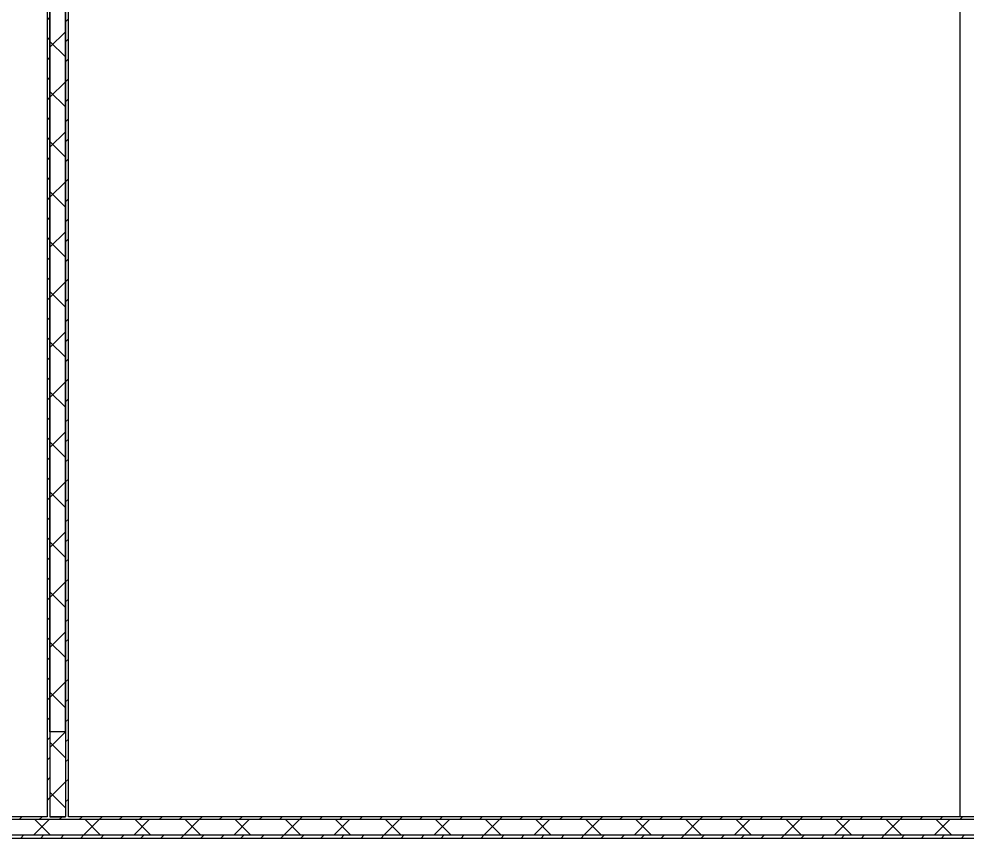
# Model space of a CAD drawing. Extents: x -3873 to 164127, y 7129 to 96529.
# Drawn here: x 44868 to 51567, y 22880 to 28670 of the extents above; entities that cross this region are included whole.
import ezdxf

# ---------------------------------------------------------------- set-up
doc = ezdxf.new("R2010")
doc.units = 0
doc.layers.get('0').update_dxf_attribs({"linetype": 'CONTINUOUS'})
doc.layers.add('BUILDING', color=2, linetype='CONTINUOUS')
pattern_1 = [(45, (0, 0), (-70.71068, 70.71068), [])]
pattern_2 = [(45, (0, 0), (-176.7767, 176.7767), []), (135, (0, 0), (176.9181, 176.9181), [])]
pattern_3 = [(45, (86766.83, 23330.01), (-70.71068, 70.71068), [])]

# ---------------------------------------------------------------- blocks, each defined once
blk = doc.blocks.new('Стена_6', base_point=(-42300, 59700))
at = {"linetype": 'Continuous'}
h = blk.add_hatch(dxfattribs=at)
h.set_pattern_fill('МЕТАЛЛ__ТВЕРДЫЙ_СПЛАВ__Г_EF', color=256, style=0, pattern_type=2)
h.set_pattern_definition(pattern_1)
h.paths.add_polyline_path([(-42430, -300), (-42430, 59700), (-42450, 59700), (-42450, -300)])
h = blk.add_hatch(dxfattribs=at)
h.set_pattern_fill('ТЕПЛОИЗОЛЯЦИЯ__ГОСТ_', color=256, style=0, pattern_type=2)
h.set_pattern_definition(pattern_2)
h.paths.add_polyline_path([(-42320, -300), (-42320, 59700), (-42430, 59700), (-42430, -300)])
h = blk.add_hatch(dxfattribs=at)
h.set_pattern_fill('МЕТАЛЛ__ТВЕРДЫЙ_СПЛАВ__Г_EF', color=256, style=0, pattern_type=2)
h.set_pattern_definition(pattern_1)
h.paths.add_polyline_path([(-42300, -300), (-42300, 59700), (-42320, 59700), (-42320, -300)])
for p, q in [((-42430, -300), (-42430, 59700)), ((-42320, -300), (-42320, 59700))]:
    blk.add_line(p, q, dxfattribs=at)
at = {"linetype": 'Continuous', "flags": 128}
for points in [[(-42450, 59700), (-42450, -300)], [(-42300, -300), (-42300, 12300)], [(-42320, -300), (-42430, -300)]]:
    blk.add_lwpolyline(points, dxfattribs=at)
blk = doc.blocks.new('Стена_3', base_point=(-41700, -300))
at = {"linetype": 'Continuous'}
h = blk.add_hatch(dxfattribs=at)
h.set_pattern_fill('МЕТАЛЛ__ТВЕРДЫЙ_СПЛАВ__Г_EF', color=256, style=0, pattern_type=2)
h.set_pattern_definition(pattern_1)
h.paths.add_polyline_path([(-41700, 12300), (-41700, -300), (-41680, -300), (-41680, 12300)])
h = blk.add_hatch(dxfattribs=at)
h.set_pattern_fill('ТЕПЛОИЗОЛЯЦИЯ__ГОСТ_', color=256, style=0, pattern_type=2)
h.set_pattern_definition(pattern_2)
h.paths.add_polyline_path([(-41680, 12300), (-41680, -300), (-41570, -300), (-41570, 12300)])
h = blk.add_hatch(dxfattribs=at)
h.set_pattern_fill('МЕТАЛЛ__ТВЕРДЫЙ_СПЛАВ__Г_EF', color=256, style=0, pattern_type=2)
h.set_pattern_definition(pattern_1)
h.paths.add_polyline_path([(-41570, 12300), (-41570, -300), (-41550, -300), (-41550, 12300)])
for p, q in [((-41680, 12300), (-41680, -300)), ((-41570, 12300), (-41570, -300))]:
    blk.add_line(p, q, dxfattribs=at)
at = {"linetype": 'Continuous', "flags": 128}
for points in [[(-41700, 12300), (-41700, -300)], [(-41550, -300), (-41550, 12300)], [(-41680, -300), (-41570, -300)]]:
    blk.add_lwpolyline(points, dxfattribs=at)

msp = doc.modelspace()

# ---------------------------------------------------------------- hatches: boundary and pattern name
at = {"layer": 'BUILDING', "linetype": 'Continuous'}
h = msp.add_hatch(dxfattribs=at)
h.set_pattern_fill('ТЕПЛОИЗОЛЯЦИЯ__ГОСТ_', color=256, style=0, pattern_type=2)
h.set_pattern_definition([(45, (86766.83, 23330), (-176.7767, 176.7767), []), (135, (86766.83, 23330), (176.9181, 176.9181), [])])
h.paths.add_polyline_path([(97691.9, 23010), (26446.8, 23010), (26336.8, 22900), (97801.9, 22900)])
h = msp.add_hatch(dxfattribs=at)
h.set_pattern_fill('МЕТАЛЛ__ТВЕРДЫЙ_СПЛАВ__Г_EF', color=256, style=0, pattern_type=2)
h.set_pattern_definition(pattern_3)
h.paths.add_polyline_path([(97878.4, 23030), (26466.8, 23030), (26446.8, 23010), (97898.4, 23010)])
h = msp.add_hatch(dxfattribs=at)
h.set_pattern_fill('МЕТАЛЛ__ТВЕРДЫЙ_СПЛАВ__Г_EF', color=256, style=0, pattern_type=2)
h.set_pattern_definition(pattern_3)
h.paths.add_polyline_path([(97791.1, 22900), (26336.8, 22900), (26316.8, 22880), (97811.1, 22880)])

# ---------------------------------------------------------------- linework, layer by layer
for p, q in [((97825.7, 23010), (26446.8, 23010)), ((97815, 22900), (26336.8, 22900))]:
    msp.add_line(p, q, dxfattribs=at)
at = {"layer": 'BUILDING', "color": 2, "ltscale": 20}
msp.add_lwpolyline([(51516.8, 35030), (51516.8, 23030)], dxfattribs=at)
at = {"layer": 'BUILDING', "linetype": 'Continuous', "flags": 128}
for points in [[(45066.8, 23030), (44466.8, 23030)], [(45196.8, 23030), (45086.8, 23030)], [(97823.6, 23030), (45216.8, 23030)], [(26316.8, 22880), (97835, 22880)]]:
    msp.add_lwpolyline(points, dxfattribs=at)

# ---------------------------------------------------------------- block references
at = {"layer": 'BUILDING', "lineweight": 20}
for name, p in [('Стена_6', (45216.8, 83630)), ('Стена_3', (45066.8, 23030))]:
    msp.add_blockref(name, p, dxfattribs=at)

doc.saveas('drawing.dxf')
